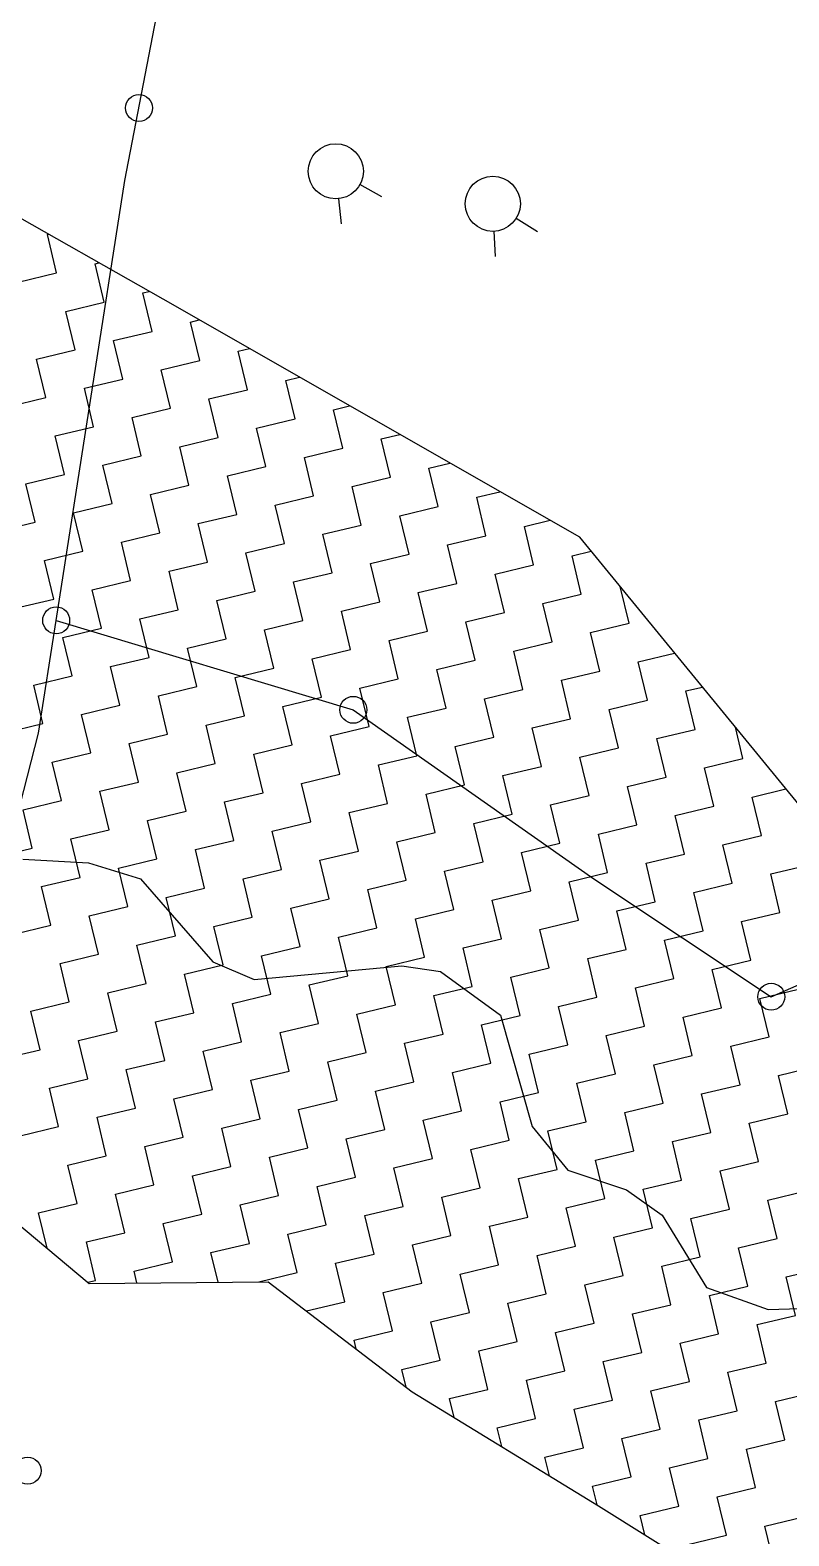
# Model space of a CAD drawing. Header units: metres. Extents: x 330019 to 331879, y 1797834 to 1801443.
# Drawn here: x 330618 to 330885, y 1798630 to 1799161 of the extents above; entities that cross this region are included whole.
import ezdxf

# ---------------------------------------------------------------- set-up
doc = ezdxf.new("R2010")
doc.units = ezdxf.units.M
doc.header["$MEASUREMENT"] = 0
for name, color, linetype in [('LINE_WATER', 4, 'Continuous'), ('POLY_HATCH', 12, 'Continuous'), ('POLY_PARCEL', 6, 'Continuous')]:
    doc.layers.add(name, color=color, linetype=linetype)

msp = doc.modelspace()

# ---------------------------------------------------------------- linework, layer by layer
for points in [[(330741.65, 1799102.69), (330733.87, 1799106.99)], [(330727.4, 1799093.19), (330726.43, 1799102.03)], [(330781.69, 1799081.65), (330781.23, 1799090.53)], [(330796.47, 1799090.31), (330788.95, 1799095.05)]]:
    msp.add_lwpolyline(points)
for centre, radius in [((330655.98, 1799134.02), 4.75), ((330725.37, 1799111.69), 9.72), ((330780.73, 1799100.24), 9.72), ((330626.79, 1798953.33), 4.75), ((330731.54, 1798921.8), 4.75), ((330878.9, 1798820.61), 4.75), ((330616.73, 1798653.49), 4.75)]:
    msp.add_circle(centre, radius)
at = {"layer": 'LINE_WATER'}
for p, q in [((330615.04, 1798869.18), (330638.14, 1798867.8)), ((330638.14, 1798867.8), (330656.47, 1798862.18)), ((330656.47, 1798862.18), (330682.04, 1798832.88)), ((330682.04, 1798832.88), (330696.63, 1798826.75)), ((330696.63, 1798826.75), (330748.72, 1798831.57)), ((330748.72, 1798831.57), (330762.35, 1798829.46)), ((330762.35, 1798829.46), (330783.41, 1798814.09)), ((330783.41, 1798814.09), (330794.58, 1798774.86)), ((330794.58, 1798774.86), (330807.23, 1798759.51)), ((330807.23, 1798759.51), (330827.82, 1798752.53)), ((330827.82, 1798752.53), (330840.42, 1798743.63)), ((330840.42, 1798743.63), (330856.03, 1798718.05)), ((330856.03, 1798718.05), (330877.79, 1798710.35)), ((330877.79, 1798710.35), (330910.43, 1798711.24))]:
    msp.add_line(p, q, dxfattribs=at)
at = {"layer": 'POLY_HATCH'}
for p, q in [((330664.53, 1799066.55), (330554.66, 1799128.83)), ((330811.42, 1798982.63), (330664.53, 1799066.55)), ((330908.01, 1798864.71), (330811.42, 1798982.63)), ((330608.52, 1798744.58), (330638.38, 1798719.53)), ((330638.38, 1798719.53), (330701.58, 1798720.13)), ((330701.58, 1798720.13), (330752.36, 1798681.24)), ((330752.36, 1798681.24), (330818.06, 1798641.07)), ((330818.06, 1798641.07), (330964.3, 1798549.7))]:
    msp.add_line(p, q, dxfattribs=at)
at = {"layer": 'POLY_HATCH', "linetype": 'Continuous'}
for p, q in [((330623.68, 1799089.41), (330624.04, 1799089.5)), ((330626.94, 1799075.85), (330623.68, 1799089.41)), ((330640.5, 1799079.12), (330641.81, 1799079.43)), ((330613.38, 1799072.59), (330626.94, 1799075.85)), ((330643.76, 1799065.56), (330640.5, 1799079.12)), ((330657.32, 1799068.82), (330659.57, 1799069.36)), ((330660.58, 1799055.26), (330657.32, 1799068.82)), ((330630.2, 1799062.3), (330643.76, 1799065.56)), ((330633.46, 1799048.74), (330630.2, 1799062.3)), ((330674.13, 1799058.52), (330677.26, 1799059.28)), ((330677.4, 1799044.97), (330674.13, 1799058.52)), ((330647.02, 1799052), (330660.58, 1799055.26)), ((330619.9, 1799045.48), (330633.46, 1799048.74)), ((330650.28, 1799038.44), (330647.02, 1799052)), ((330690.95, 1799048.23), (330694.93, 1799049.18)), ((330694.22, 1799034.67), (330690.95, 1799048.23)), ((330623.17, 1799031.92), (330619.9, 1799045.48)), ((330663.84, 1799041.7), (330677.4, 1799044.97)), ((330636.72, 1799035.18), (330650.28, 1799038.44)), ((330667.1, 1799028.15), (330663.84, 1799041.7)), ((330707.77, 1799037.93), (330712.59, 1799039.09)), ((330711.03, 1799024.37), (330707.77, 1799037.93)), ((330609.61, 1799028.66), (330623.17, 1799031.92)), ((330639.98, 1799021.62), (330636.72, 1799035.18)), ((330680.66, 1799031.41), (330694.22, 1799034.67)), ((330653.54, 1799024.88), (330667.1, 1799028.15)), ((330683.92, 1799017.85), (330680.66, 1799031.41)), ((330724.59, 1799027.63), (330730.26, 1799029)), ((330727.85, 1799014.08), (330724.59, 1799027.63)), ((330626.43, 1799018.36), (330639.98, 1799021.62)), ((330656.8, 1799011.33), (330653.54, 1799024.88)), ((330697.48, 1799021.11), (330711.03, 1799024.37)), ((330700.74, 1799007.55), (330697.48, 1799021.11)), ((330629.69, 1799004.8), (330626.43, 1799018.36)), ((330670.36, 1799014.59), (330683.92, 1799017.85)), ((330741.41, 1799017.34), (330747.93, 1799018.91)), ((330744.67, 1799003.78), (330741.41, 1799017.34)), ((330643.25, 1799008.07), (330656.8, 1799011.33)), ((330673.62, 1799001.03), (330670.36, 1799014.59)), ((330714.3, 1799010.82), (330727.85, 1799014.08)), ((330717.56, 1798997.26), (330714.3, 1799010.82)), ((330646.51, 1798994.51), (330643.25, 1799008.07)), ((330687.18, 1799004.29), (330700.74, 1799007.55)), ((330758.23, 1799007.04), (330765.59, 1799008.81)), ((330761.49, 1798993.48), (330758.23, 1799007.04)), ((330616.13, 1799001.54), (330629.69, 1799004.8)), ((330619.39, 1798987.98), (330616.13, 1799001.54)), ((330660.07, 1798997.77), (330673.62, 1799001.03)), ((330690.44, 1798990.73), (330687.18, 1799004.29)), ((330731.12, 1799000.52), (330744.67, 1799003.78)), ((330734.38, 1798986.96), (330731.12, 1799000.52)), ((330632.95, 1798991.25), (330646.51, 1798994.51)), ((330663.33, 1798984.21), (330660.07, 1798997.77)), ((330704, 1798994), (330717.56, 1798997.26)), ((330775.05, 1798996.75), (330783.26, 1798998.72)), ((330778.31, 1798983.19), (330775.05, 1798996.75)), ((330636.21, 1798977.69), (330632.95, 1798991.25)), ((330676.89, 1798987.47), (330690.44, 1798990.73)), ((330707.26, 1798980.44), (330704, 1798994)), ((330747.94, 1798990.22), (330761.49, 1798993.48)), ((330751.2, 1798976.67), (330747.94, 1798990.22)), ((330605.83, 1798984.72), (330619.39, 1798987.98)), ((330649.77, 1798980.95), (330663.33, 1798984.21)), ((330680.15, 1798973.92), (330676.89, 1798987.47)), ((330720.82, 1798983.7), (330734.38, 1798986.96)), ((330791.87, 1798986.45), (330800.92, 1798988.63)), ((330795.13, 1798972.89), (330791.87, 1798986.45)), ((330653.03, 1798967.39), (330649.77, 1798980.95)), ((330693.7, 1798977.18), (330707.26, 1798980.44)), ((330724.08, 1798970.14), (330720.82, 1798983.7)), ((330764.75, 1798979.93), (330778.31, 1798983.19)), ((330768.02, 1798966.37), (330764.75, 1798979.93)), ((330622.65, 1798974.43), (330636.21, 1798977.69)), ((330625.92, 1798960.87), (330622.65, 1798974.43)), ((330666.59, 1798970.65), (330680.15, 1798973.92)), ((330696.97, 1798963.62), (330693.7, 1798977.18)), ((330737.64, 1798973.4), (330751.2, 1798976.67)), ((330740.9, 1798959.85), (330737.64, 1798973.4)), ((330808.69, 1798976.15), (330815.4, 1798977.77)), ((330811.95, 1798962.6), (330808.69, 1798976.15)), ((330669.85, 1798957.1), (330666.59, 1798970.65)), ((330710.52, 1798966.88), (330724.08, 1798970.14)), ((330781.57, 1798969.63), (330795.13, 1798972.89)), ((330784.84, 1798956.07), (330781.57, 1798969.63)), ((330639.47, 1798964.13), (330653.03, 1798967.39)), ((330642.74, 1798950.57), (330639.47, 1798964.13)), ((330683.41, 1798960.36), (330696.97, 1798963.62)), ((330713.79, 1798953.32), (330710.52, 1798966.88)), ((330754.46, 1798963.11), (330768.02, 1798966.37)), ((330757.72, 1798949.55), (330754.46, 1798963.11)), ((330828.77, 1798952.3), (330825.65, 1798965.25)), ((330612.36, 1798957.61), (330625.92, 1798960.87)), ((330686.67, 1798946.8), (330683.41, 1798960.36)), ((330727.34, 1798956.58), (330740.9, 1798959.85)), ((330798.39, 1798959.33), (330811.95, 1798962.6)), ((330801.65, 1798945.78), (330798.39, 1798959.33)), ((330656.29, 1798953.83), (330669.85, 1798957.1)), ((330659.55, 1798940.28), (330656.29, 1798953.83)), ((330700.23, 1798950.06), (330713.79, 1798953.32)), ((330730.6, 1798943.03), (330727.34, 1798956.58)), ((330771.28, 1798952.81), (330784.84, 1798956.07)), ((330774.54, 1798939.25), (330771.28, 1798952.81)), ((330815.21, 1798949.04), (330828.77, 1798952.3)), ((330629.18, 1798947.31), (330642.74, 1798950.57)), ((330632.44, 1798933.75), (330629.18, 1798947.31)), ((330673.11, 1798943.54), (330686.67, 1798946.8)), ((330703.49, 1798936.5), (330700.23, 1798950.06)), ((330744.16, 1798946.29), (330757.72, 1798949.55)), ((330818.47, 1798935.48), (330815.21, 1798949.04)), ((330676.37, 1798929.98), (330673.11, 1798943.54)), ((330717.05, 1798939.77), (330730.6, 1798943.03)), ((330747.42, 1798932.73), (330744.16, 1798946.29)), ((330788.1, 1798942.52), (330801.65, 1798945.78)), ((330791.36, 1798928.96), (330788.1, 1798942.52)), ((330832.03, 1798938.74), (330844.84, 1798941.83)), ((330646, 1798937.02), (330659.55, 1798940.28)), ((330649.26, 1798923.46), (330646, 1798937.02)), ((330689.93, 1798933.24), (330703.49, 1798936.5)), ((330720.31, 1798926.21), (330717.05, 1798939.77)), ((330760.98, 1798935.99), (330774.54, 1798939.25)), ((330835.29, 1798925.18), (330832.03, 1798938.74)), ((330618.88, 1798930.49), (330632.44, 1798933.75)), ((330693.19, 1798919.68), (330689.93, 1798933.24)), ((330733.87, 1798929.47), (330747.42, 1798932.73)), ((330764.24, 1798922.43), (330760.98, 1798935.99)), ((330804.92, 1798932.22), (330818.47, 1798935.48)), ((330808.18, 1798918.66), (330804.92, 1798932.22)), ((330622.14, 1798916.93), (330618.88, 1798930.49)), ((330662.82, 1798926.72), (330676.37, 1798929.98)), ((330666.08, 1798913.16), (330662.82, 1798926.72)), ((330706.75, 1798922.95), (330720.31, 1798926.21)), ((330737.13, 1798915.91), (330733.87, 1798929.47)), ((330777.8, 1798925.7), (330791.36, 1798928.96)), ((330781.06, 1798912.14), (330777.8, 1798925.7)), ((330848.85, 1798928.45), (330854.66, 1798929.84)), ((330852.11, 1798914.89), (330848.85, 1798928.45)), ((330635.7, 1798920.2), (330649.26, 1798923.46)), ((330638.96, 1798906.64), (330635.7, 1798920.2)), ((330710.01, 1798909.39), (330706.75, 1798922.95)), ((330750.69, 1798919.17), (330764.24, 1798922.43)), ((330821.74, 1798921.92), (330835.29, 1798925.18)), ((330825, 1798908.37), (330821.74, 1798921.92)), ((330608.59, 1798913.67), (330622.14, 1798916.93)), ((330679.64, 1798916.42), (330693.19, 1798919.68)), ((330682.9, 1798902.87), (330679.64, 1798916.42)), ((330723.57, 1798912.65), (330737.13, 1798915.91)), ((330753.95, 1798905.62), (330750.69, 1798919.17)), ((330794.62, 1798915.4), (330808.18, 1798918.66)), ((330797.88, 1798901.84), (330794.62, 1798915.4)), ((330838.55, 1798911.63), (330852.11, 1798914.89)), ((330868.93, 1798904.59), (330866.27, 1798915.67)), ((330652.52, 1798909.9), (330666.08, 1798913.16)), ((330655.78, 1798896.34), (330652.52, 1798909.9)), ((330726.83, 1798899.09), (330723.57, 1798912.65)), ((330767.5, 1798908.88), (330781.06, 1798912.14)), ((330841.82, 1798898.07), (330838.55, 1798911.63)), ((330625.4, 1798903.38), (330638.96, 1798906.64)), ((330696.45, 1798906.13), (330710.01, 1798909.39)), ((330699.72, 1798892.57), (330696.45, 1798906.13)), ((330740.39, 1798902.35), (330753.95, 1798905.62)), ((330770.77, 1798895.32), (330767.5, 1798908.88)), ((330811.44, 1798905.1), (330825, 1798908.37)), ((330814.7, 1798891.55), (330811.44, 1798905.1)), ((330855.37, 1798901.33), (330868.93, 1798904.59)), ((330628.67, 1798889.82), (330625.4, 1798903.38)), ((330669.34, 1798899.6), (330682.9, 1798902.87)), ((330672.6, 1798886.05), (330669.34, 1798899.6)), ((330713.27, 1798895.83), (330726.83, 1798899.09)), ((330743.65, 1798888.8), (330740.39, 1798902.35)), ((330784.32, 1798898.58), (330797.88, 1798901.84)), ((330858.64, 1798887.77), (330855.37, 1798901.33)), ((330642.22, 1798893.08), (330655.78, 1798896.34)), ((330716.54, 1798882.27), (330713.27, 1798895.83)), ((330757.21, 1798892.06), (330770.77, 1798895.32)), ((330787.59, 1798885.02), (330784.32, 1798898.58)), ((330828.26, 1798894.81), (330841.82, 1798898.07)), ((330831.52, 1798881.25), (330828.26, 1798894.81)), ((330872.19, 1798891.03), (330884.1, 1798893.9)), ((330615.11, 1798886.56), (330628.67, 1798889.82)), ((330645.49, 1798879.52), (330642.22, 1798893.08)), ((330686.16, 1798889.31), (330699.72, 1798892.57)), ((330689.42, 1798875.75), (330686.16, 1798889.31)), ((330730.09, 1798885.53), (330743.65, 1798888.8)), ((330760.47, 1798878.5), (330757.21, 1798892.06)), ((330801.14, 1798888.28), (330814.7, 1798891.55)), ((330804.4, 1798874.73), (330801.14, 1798888.28)), ((330875.46, 1798877.48), (330872.19, 1798891.03)), ((330618.37, 1798873), (330615.11, 1798886.56)), ((330659.04, 1798882.78), (330672.6, 1798886.05)), ((330733.35, 1798871.98), (330730.09, 1798885.53)), ((330774.03, 1798881.76), (330787.59, 1798885.02)), ((330845.08, 1798884.51), (330858.64, 1798887.77)), ((330848.34, 1798870.95), (330845.08, 1798884.51)), ((330631.93, 1798876.26), (330645.49, 1798879.52)), ((330662.3, 1798869.23), (330659.04, 1798882.78)), ((330702.98, 1798879.01), (330716.54, 1798882.27)), ((330706.24, 1798865.45), (330702.98, 1798879.01)), ((330746.91, 1798875.24), (330760.47, 1798878.5)), ((330777.29, 1798868.2), (330774.03, 1798881.76)), ((330817.96, 1798877.99), (330831.52, 1798881.25)), ((330821.22, 1798864.43), (330817.96, 1798877.99)), ((330604.81, 1798869.74), (330618.37, 1798873)), ((330635.19, 1798862.7), (330631.93, 1798876.26)), ((330675.86, 1798872.49), (330689.42, 1798875.75)), ((330679.12, 1798858.93), (330675.86, 1798872.49)), ((330750.17, 1798861.68), (330746.91, 1798875.24)), ((330790.85, 1798871.47), (330804.4, 1798874.73)), ((330861.9, 1798874.22), (330875.46, 1798877.48)), ((330865.16, 1798860.66), (330861.9, 1798874.22)), ((330648.75, 1798865.96), (330662.3, 1798869.23)), ((330719.8, 1798868.72), (330733.35, 1798871.98)), ((330723.06, 1798855.16), (330719.8, 1798868.72)), ((330763.73, 1798864.94), (330777.29, 1798868.2)), ((330794.11, 1798857.91), (330790.85, 1798871.47)), ((330834.78, 1798867.69), (330848.34, 1798870.95)), ((330838.04, 1798854.13), (330834.78, 1798867.69)), ((330878.72, 1798863.92), (330892.27, 1798867.18)), ((330621.63, 1798859.44), (330635.19, 1798862.7)), ((330652.01, 1798852.41), (330648.75, 1798865.96)), ((330692.68, 1798862.19), (330706.24, 1798865.45)), ((330695.94, 1798848.63), (330692.68, 1798862.19)), ((330766.99, 1798851.38), (330763.73, 1798864.94)), ((330807.67, 1798861.17), (330821.22, 1798864.43)), ((330881.98, 1798850.36), (330878.72, 1798863.92)), ((330624.89, 1798845.88), (330621.63, 1798859.44)), ((330665.57, 1798855.67), (330679.12, 1798858.93)), ((330736.62, 1798858.42), (330750.17, 1798861.68)), ((330739.88, 1798844.86), (330736.62, 1798858.42)), ((330780.55, 1798854.65), (330794.11, 1798857.91)), ((330810.93, 1798847.61), (330807.67, 1798861.17)), ((330851.6, 1798857.4), (330865.16, 1798860.66)), ((330854.86, 1798843.84), (330851.6, 1798857.4)), ((330638.45, 1798849.15), (330652.01, 1798852.41)), ((330668.83, 1798842.11), (330665.57, 1798855.67)), ((330709.5, 1798851.9), (330723.06, 1798855.16)), ((330712.76, 1798838.34), (330709.5, 1798851.9)), ((330753.44, 1798848.12), (330766.99, 1798851.38)), ((330783.81, 1798841.09), (330780.55, 1798854.65)), ((330824.49, 1798850.87), (330838.04, 1798854.13)), ((330611.34, 1798842.62), (330624.89, 1798845.88)), ((330641.71, 1798835.59), (330638.45, 1798849.15)), ((330682.39, 1798845.37), (330695.94, 1798848.63)), ((330756.7, 1798834.57), (330753.44, 1798848.12)), ((330797.37, 1798844.35), (330810.93, 1798847.61)), ((330827.75, 1798837.32), (330824.49, 1798850.87)), ((330868.42, 1798847.1), (330881.98, 1798850.36)), ((330871.68, 1798833.54), (330868.42, 1798847.1)), ((330655.27, 1798838.85), (330668.83, 1798842.11)), ((330685.65, 1798831.81), (330682.39, 1798845.37)), ((330726.32, 1798841.6), (330739.88, 1798844.86)), ((330729.58, 1798828.04), (330726.32, 1798841.6)), ((330770.25, 1798837.83), (330783.81, 1798841.09)), ((330800.63, 1798830.79), (330797.37, 1798844.35)), ((330841.31, 1798840.58), (330854.86, 1798843.84)), ((330844.57, 1798827.02), (330841.31, 1798840.58)), ((330628.15, 1798832.33), (330641.71, 1798835.59)), ((330658.53, 1798825.29), (330655.27, 1798838.85)), ((330699.2, 1798835.08), (330712.76, 1798838.34)), ((330773.52, 1798824.27), (330770.25, 1798837.83)), ((330814.19, 1798834.05), (330827.75, 1798837.32)), ((330631.42, 1798818.77), (330628.15, 1798832.33)), ((330672.09, 1798828.55), (330685.65, 1798831.81)), ((330702.47, 1798821.52), (330699.2, 1798835.08)), ((330743.14, 1798831.3), (330756.7, 1798834.57)), ((330746.4, 1798817.75), (330743.14, 1798831.3)), ((330787.07, 1798827.53), (330800.63, 1798830.79)), ((330817.45, 1798820.5), (330814.19, 1798834.05)), ((330858.12, 1798830.28), (330871.68, 1798833.54)), ((330861.39, 1798816.72), (330858.12, 1798830.28)), ((330644.97, 1798822.03), (330658.53, 1798825.29)), ((330675.35, 1798815), (330672.09, 1798828.55)), ((330716.02, 1798824.78), (330729.58, 1798828.04)), ((330719.29, 1798811.22), (330716.02, 1798824.78)), ((330790.34, 1798813.97), (330787.07, 1798827.53)), ((330831.01, 1798823.76), (330844.57, 1798827.02)), ((330648.24, 1798808.47), (330644.97, 1798822.03)), ((330688.91, 1798818.26), (330702.47, 1798821.52)), ((330759.96, 1798821.01), (330773.52, 1798824.27)), ((330763.22, 1798807.45), (330759.96, 1798821.01)), ((330803.89, 1798817.23), (330817.45, 1798820.5)), ((330834.27, 1798810.2), (330831.01, 1798823.76)), ((330874.94, 1798819.98), (330888.5, 1798823.25)), ((330878.21, 1798806.43), (330874.94, 1798819.98)), ((330617.86, 1798815.51), (330631.42, 1798818.77)), ((330621.12, 1798801.95), (330617.86, 1798815.51)), ((330661.79, 1798811.73), (330675.35, 1798815)), ((330692.17, 1798804.7), (330688.91, 1798818.26)), ((330732.84, 1798814.48), (330746.4, 1798817.75)), ((330736.11, 1798800.93), (330732.84, 1798814.48)), ((330776.78, 1798810.71), (330790.34, 1798813.97)), ((330807.16, 1798803.68), (330803.89, 1798817.23)), ((330847.83, 1798813.46), (330861.39, 1798816.72)), ((330665.05, 1798798.18), (330661.79, 1798811.73)), ((330705.73, 1798807.96), (330719.29, 1798811.22)), ((330780.04, 1798797.15), (330776.78, 1798810.71)), ((330820.71, 1798806.94), (330834.27, 1798810.2)), ((330851.09, 1798799.9), (330847.83, 1798813.46)), ((330634.68, 1798805.21), (330648.24, 1798808.47)), ((330637.94, 1798791.65), (330634.68, 1798805.21)), ((330678.61, 1798801.44), (330692.17, 1798804.7)), ((330708.99, 1798794.4), (330705.73, 1798807.96)), ((330749.66, 1798804.19), (330763.22, 1798807.45)), ((330752.92, 1798790.63), (330749.66, 1798804.19)), ((330793.6, 1798800.42), (330807.16, 1798803.68)), ((330823.97, 1798793.38), (330820.71, 1798806.94)), ((330864.65, 1798803.17), (330878.21, 1798806.43)), ((330607.56, 1798798.69), (330621.12, 1798801.95)), ((330651.5, 1798794.91), (330665.05, 1798798.18)), ((330681.87, 1798787.88), (330678.61, 1798801.44)), ((330722.55, 1798797.67), (330736.11, 1798800.93)), ((330796.86, 1798786.86), (330793.6, 1798800.42)), ((330837.53, 1798796.64), (330851.09, 1798799.9)), ((330867.91, 1798789.61), (330864.65, 1798803.17)), ((330654.76, 1798781.36), (330651.5, 1798794.91)), ((330695.43, 1798791.14), (330708.99, 1798794.4)), ((330725.81, 1798784.11), (330722.55, 1798797.67)), ((330766.48, 1798793.89), (330780.04, 1798797.15)), ((330769.74, 1798780.33), (330766.48, 1798793.89)), ((330810.42, 1798790.12), (330823.97, 1798793.38)), ((330840.79, 1798783.08), (330837.53, 1798796.64)), ((330881.47, 1798792.87), (330895.02, 1798796.13)), ((330884.73, 1798779.31), (330881.47, 1798792.87)), ((330624.38, 1798788.39), (330637.94, 1798791.65)), ((330627.64, 1798774.83), (330624.38, 1798788.39)), ((330668.32, 1798784.62), (330681.87, 1798787.88)), ((330698.69, 1798777.58), (330695.43, 1798791.14)), ((330739.37, 1798787.37), (330752.92, 1798790.63)), ((330813.68, 1798776.56), (330810.42, 1798790.12)), ((330854.35, 1798786.35), (330867.91, 1798789.61)), ((330671.58, 1798771.06), (330668.32, 1798784.62)), ((330712.25, 1798780.85), (330725.81, 1798784.11)), ((330742.63, 1798773.81), (330739.37, 1798787.37)), ((330783.3, 1798783.6), (330796.86, 1798786.86)), ((330786.56, 1798770.04), (330783.3, 1798783.6)), ((330827.24, 1798779.82), (330840.79, 1798783.08)), ((330857.61, 1798772.79), (330854.35, 1798786.35)), ((330641.2, 1798778.1), (330654.76, 1798781.36)), ((330644.46, 1798764.54), (330641.2, 1798778.1)), ((330685.14, 1798774.32), (330698.69, 1798777.58)), ((330715.51, 1798767.29), (330712.25, 1798780.85)), ((330756.19, 1798777.07), (330769.74, 1798780.33)), ((330759.45, 1798763.52), (330756.19, 1798777.07)), ((330830.5, 1798766.27), (330827.24, 1798779.82)), ((330871.17, 1798776.05), (330884.73, 1798779.31)), ((330614.09, 1798771.57), (330627.64, 1798774.83)), ((330688.4, 1798760.76), (330685.14, 1798774.32)), ((330729.07, 1798770.55), (330742.63, 1798773.81)), ((330800.12, 1798773.3), (330813.68, 1798776.56)), ((330803.38, 1798759.74), (330800.12, 1798773.3)), ((330844.06, 1798769.53), (330857.61, 1798772.79)), ((330874.43, 1798762.49), (330871.17, 1798776.05)), ((330658.02, 1798767.8), (330671.58, 1798771.06)), ((330661.28, 1798754.24), (330658.02, 1798767.8)), ((330701.96, 1798764.03), (330715.51, 1798767.29)), ((330732.33, 1798756.99), (330729.07, 1798770.55)), ((330773.01, 1798766.78), (330786.56, 1798770.04)), ((330776.27, 1798753.22), (330773.01, 1798766.78)), ((330816.94, 1798763), (330830.5, 1798766.27)), ((330847.32, 1798755.97), (330844.06, 1798769.53)), ((330630.9, 1798761.28), (330644.46, 1798764.54)), ((330634.17, 1798747.72), (330630.9, 1798761.28)), ((330705.22, 1798750.47), (330701.96, 1798764.03)), ((330745.89, 1798760.25), (330759.45, 1798763.52)), ((330820.2, 1798749.45), (330816.94, 1798763)), ((330860.87, 1798759.23), (330874.43, 1798762.49)), ((330674.84, 1798757.5), (330688.4, 1798760.76)), ((330678.1, 1798743.95), (330674.84, 1798757.5)), ((330718.77, 1798753.73), (330732.33, 1798756.99)), ((330749.15, 1798746.7), (330745.89, 1798760.25)), ((330789.82, 1798756.48), (330803.38, 1798759.74)), ((330793.09, 1798742.92), (330789.82, 1798756.48)), ((330833.76, 1798752.71), (330847.32, 1798755.97)), ((330864.14, 1798745.67), (330860.87, 1798759.23)), ((330647.72, 1798750.98), (330661.28, 1798754.24)), ((330650.99, 1798737.42), (330647.72, 1798750.98)), ((330691.66, 1798747.21), (330705.22, 1798750.47)), ((330722.04, 1798740.17), (330718.77, 1798753.73)), ((330762.71, 1798749.96), (330776.27, 1798753.22)), ((330837.02, 1798739.15), (330833.76, 1798752.71)), ((330877.69, 1798748.93), (330891.25, 1798752.2)), ((330620.61, 1798744.46), (330634.17, 1798747.72)), ((330694.92, 1798733.65), (330691.66, 1798747.21)), ((330735.59, 1798743.43), (330749.15, 1798746.7)), ((330765.97, 1798736.4), (330762.71, 1798749.96)), ((330806.64, 1798746.18), (330820.2, 1798749.45)), ((330809.91, 1798732.63), (330806.64, 1798746.18)), ((330850.58, 1798742.41), (330864.14, 1798745.67)), ((330880.96, 1798735.38), (330877.69, 1798748.93)), ((330623.63, 1798731.9), (330620.61, 1798744.46)), ((330664.54, 1798740.68), (330678.1, 1798743.95)), ((330667.81, 1798727.13), (330664.54, 1798740.68)), ((330708.48, 1798736.91), (330722.04, 1798740.17)), ((330738.86, 1798729.88), (330735.59, 1798743.43)), ((330779.53, 1798739.66), (330793.09, 1798742.92)), ((330782.79, 1798726.1), (330779.53, 1798739.66)), ((330853.84, 1798728.85), (330850.58, 1798742.41)), ((330637.43, 1798734.16), (330650.99, 1798737.42)), ((330711.74, 1798723.35), (330708.48, 1798736.91)), ((330752.41, 1798733.14), (330765.97, 1798736.4)), ((330823.46, 1798735.89), (330837.02, 1798739.15)), ((330826.72, 1798722.33), (330823.46, 1798735.89)), ((330867.4, 1798732.12), (330880.96, 1798735.38)), ((330640.69, 1798720.6), (330637.43, 1798734.16)), ((330681.36, 1798730.39), (330694.92, 1798733.65)), ((330683.87, 1798719.97), (330681.36, 1798730.39)), ((330725.3, 1798726.61), (330738.86, 1798729.88)), ((330755.67, 1798719.58), (330752.41, 1798733.14)), ((330796.35, 1798729.37), (330809.91, 1798732.63)), ((330799.61, 1798715.81), (330796.35, 1798729.37)), ((330870.66, 1798718.56), (330867.4, 1798732.12)), ((330654.25, 1798723.86), (330667.81, 1798727.13)), ((330655.25, 1798719.69), (330654.25, 1798723.86)), ((330728.56, 1798713.06), (330725.3, 1798726.61)), ((330769.23, 1798722.84), (330782.79, 1798726.1)), ((330840.28, 1798725.59), (330853.84, 1798728.85)), ((330843.54, 1798712.03), (330840.28, 1798725.59)), ((330884.22, 1798721.82), (330897.77, 1798725.08)), ((330637.9, 1798719.93), (330640.69, 1798720.6)), ((330698.23, 1798720.1), (330711.74, 1798723.35)), ((330742.12, 1798716.32), (330755.67, 1798719.58)), ((330772.49, 1798709.28), (330769.23, 1798722.84)), ((330813.17, 1798719.07), (330826.72, 1798722.33)), ((330816.43, 1798705.51), (330813.17, 1798719.07)), ((330857.1, 1798715.3), (330870.66, 1798718.56)), ((330887.48, 1798708.26), (330884.22, 1798721.82)), ((330715.06, 1798709.81), (330728.56, 1798713.06)), ((330745.38, 1798702.76), (330742.12, 1798716.32)), ((330786.05, 1798712.55), (330799.61, 1798715.81)), ((330860.36, 1798701.74), (330857.1, 1798715.3)), ((330758.94, 1798706.02), (330772.49, 1798709.28)), ((330789.31, 1798698.99), (330786.05, 1798712.55)), ((330829.99, 1798708.77), (330843.54, 1798712.03)), ((330833.25, 1798695.22), (330829.99, 1798708.77)), ((330873.92, 1798705), (330887.48, 1798708.26)), ((330731.82, 1798699.5), (330745.38, 1798702.76)), ((330762.2, 1798692.46), (330758.94, 1798706.02)), ((330802.87, 1798702.25), (330816.43, 1798705.51)), ((330877.18, 1798691.44), (330873.92, 1798705)), ((330732.57, 1798696.4), (330731.82, 1798699.5)), ((330775.76, 1798695.73), (330789.31, 1798698.99)), ((330806.13, 1798688.69), (330802.87, 1798702.25)), ((330846.81, 1798698.48), (330860.36, 1798701.74)), ((330850.07, 1798684.92), (330846.81, 1798698.48)), ((330748.64, 1798689.2), (330762.2, 1798692.46)), ((330779.02, 1798682.17), (330775.76, 1798695.73)), ((330819.69, 1798691.95), (330833.25, 1798695.22)), ((330822.95, 1798678.4), (330819.69, 1798691.95)), ((330750.15, 1798682.93), (330748.64, 1798689.2)), ((330792.57, 1798685.43), (330806.13, 1798688.69)), ((330863.62, 1798688.18), (330877.18, 1798691.44)), ((330866.89, 1798674.62), (330863.62, 1798688.18)), ((330765.46, 1798678.91), (330779.02, 1798682.17)), ((330795.84, 1798671.87), (330792.57, 1798685.43)), ((330836.51, 1798681.66), (330850.07, 1798684.92)), ((330839.77, 1798668.1), (330836.51, 1798681.66)), ((330767.06, 1798672.25), (330765.46, 1798678.91)), ((330809.39, 1798675.13), (330822.95, 1798678.4)), ((330880.44, 1798677.88), (330894, 1798681.15)), ((330883.71, 1798664.33), (330880.44, 1798677.88)), ((330782.28, 1798668.61), (330795.84, 1798671.87)), ((330812.66, 1798661.58), (330809.39, 1798675.13)), ((330853.33, 1798671.36), (330866.89, 1798674.62)), ((330856.59, 1798657.8), (330853.33, 1798671.36)), ((330783.88, 1798661.97), (330782.28, 1798668.61)), ((330826.21, 1798664.84), (330839.77, 1798668.1)), ((330799.1, 1798658.31), (330812.66, 1798661.58)), ((330829.47, 1798651.28), (330826.21, 1798664.84)), ((330870.15, 1798661.07), (330883.71, 1798664.33)), ((330873.41, 1798647.51), (330870.15, 1798661.07)), ((330800.69, 1798651.69), (330799.1, 1798658.31)), ((330843.03, 1798654.54), (330856.59, 1798657.8)), ((330815.92, 1798648.02), (330829.47, 1798651.28)), ((330846.29, 1798640.98), (330843.03, 1798654.54)), ((330817.51, 1798641.41), (330815.92, 1798648.02)), ((330859.85, 1798644.25), (330873.41, 1798647.51)), ((330863.11, 1798630.69), (330859.85, 1798644.25)), ((330832.74, 1798637.72), (330846.29, 1798640.98)), ((330834.38, 1798630.87), (330832.74, 1798637.72)), ((330876.67, 1798633.95), (330890.23, 1798637.21)), ((330879.93, 1798620.39), (330876.67, 1798633.95)), ((330849.56, 1798627.43), (330863.11, 1798630.69))]:
    msp.add_line(p, q, dxfattribs=at)
at = {"layer": 'POLY_PARCEL'}
for p, q in [((330651.05, 1799108.4), (330681.25, 1799265.16)), ((330626.79, 1798953.33), (330651.05, 1799108.4)), ((330620.61, 1798913.57), (330626.79, 1798953.33)), ((330626.79, 1798953.33), (330731.54, 1798921.8)), ((330731.54, 1798921.8), (330816.35, 1798862.23)), ((330606.06, 1798857.44), (330620.61, 1798913.57)), ((330878.9, 1798820.61), (330987.51, 1798868.74)), ((330816.35, 1798862.23), (330878.9, 1798820.61)), ((330878.9, 1798820.61), (330878.9, 1798820.61))]:
    msp.add_line(p, q, dxfattribs=at)

doc.saveas('drawing.dxf')
